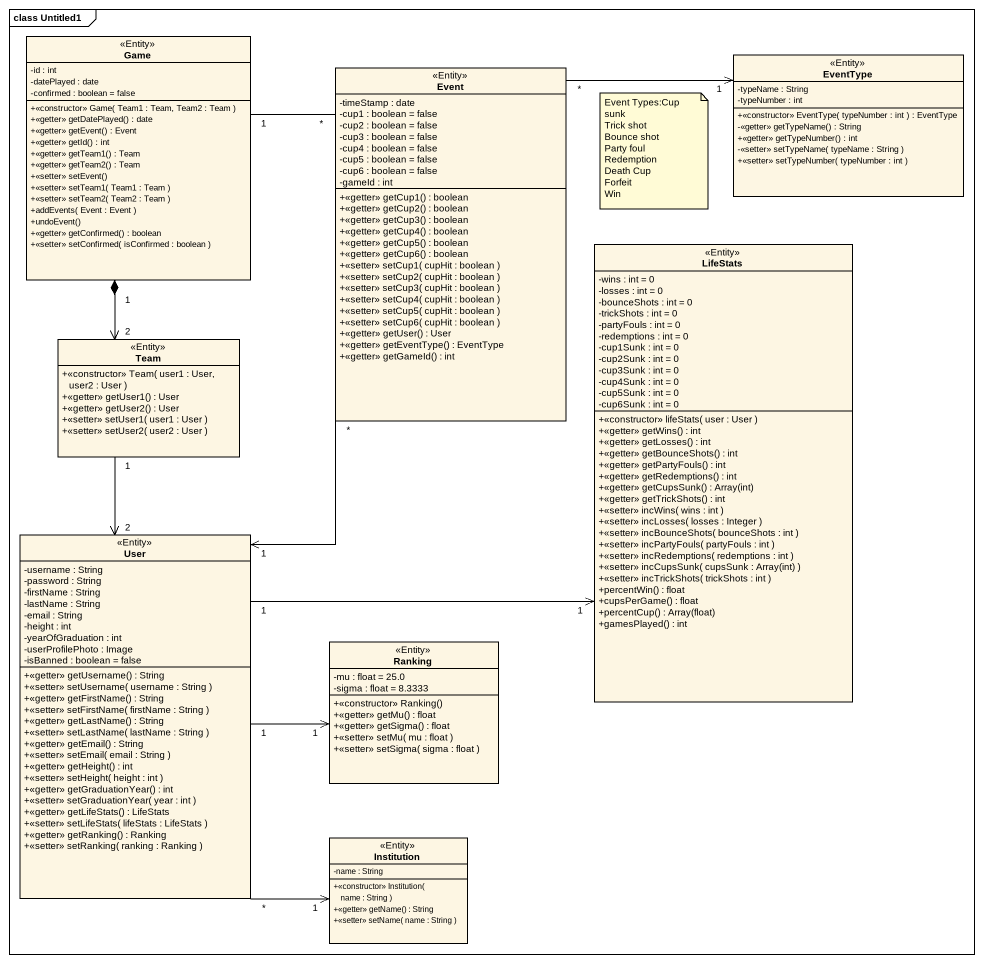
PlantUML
@startuml
mainframe class Untitled1
hide circle
hide empty members
skinparam classAttributeIconSize 0
class Game <<Entity>> {
  -id : int
  -datePlayed : date
  -confirmed : boolean = false
  +<<constructor>> Game( Team1 : Team, Team2 : Team )
  +<<getter>> getDatePlayed() : date
  +<<getter>> getEvent() : Event
  +<<getter>> getId() : int
  +<<getter>> getTeam1() : Team
  +<<getter>> getTeam2() : Team
  +<<setter>> setEvent()
  +<<setter>> setTeam1( Team1 : Team )
  +<<setter>> setTeam2( Team2 : Team )
  +addEvents( Event : Event )
  +undoEvent()
  +<<getter>> getConfirmed() : boolean
  +<<setter>> setConfirmed( isConfirmed : boolean )
}
class Event <<Entity>> {
  -timeStamp : date
  -cup1 : boolean = false
  -cup2 : boolean = false
  -cup3 : boolean = false
  -cup4 : boolean = false
  -cup5 : boolean = false
  -cup6 : boolean = false
  -gameId : int
  +<<getter>> getCup1() : boolean
  +<<getter>> getCup2() : boolean
  +<<getter>> getCup3() : boolean
  +<<getter>> getCup4() : boolean
  +<<getter>> getCup5() : boolean
  +<<getter>> getCup6() : boolean
  +<<setter>> setCup1( cupHit : boolean )
  +<<setter>> setCup2( cupHit : boolean )
  +<<setter>> setCup3( cupHit : boolean )
  +<<setter>> setCup4( cupHit : boolean )
  +<<setter>> setCup5( cupHit : boolean )
  +<<setter>> setCup6( cupHit : boolean )
  +<<getter>> getUser() : User
  +<<getter>> getEventType() : EventType
  +<<getter>> getGameId() : int
}
class EventType <<Entity>> {
  -typeName : String
  -typeNumber : int
  +<<constructor>> EventType( typeNumber : int ) : EventType
  -<<getter>> getTypeName() : String
  +<<getter>> getTypeNumber() : int
  -<<setter>> setTypeName( typeName : String )
  +<<setter>> setTypeNumber( typeNumber : int )
}
class LifeStats <<Entity>> {
  -wins : int = 0
  -losses : int = 0
  -bounceShots : int = 0
  -trickShots : int = 0
  -partyFouls : int = 0
  -redemptions : int = 0
  -cup1Sunk : int = 0
  -cup2Sunk : int = 0
  -cup3Sunk : int = 0
  -cup4Sunk : int = 0
  -cup5Sunk : int = 0
  -cup6Sunk : int = 0
  +<<constructor>> lifeStats( user : User )
  +<<getter>> getWins() : int
  +<<getter>> getLosses() : int
  +<<getter>> getBounceShots() : int
  +<<getter>> getPartyFouls() : int
  +<<getter>> getRedemptions() : int
  +<<getter>> getCupsSunk() : Array(int)
  +<<getter>> getTrickShots() : int
  +<<setter>> incWins( wins : int )
  +<<setter>> incLosses( losses : Integer )
  +<<setter>> incBounceShots( bounceShots : int )
  +<<setter>> incPartyFouls( partyFouls : int )
  +<<setter>> incRedemptions( redemptions : int )
  +<<setter>> incCupsSunk( cupsSunk : Array(int) )
  +<<setter>> incTrickShots( trickShots : int )
  +percentWin() : float
  +cupsPerGame() : float
  +percentCup() : Array(float)
  +gamesPlayed() : int
}
class Team <<Entity>> {
  +<<constructor>> Team( user1 : User, user2 : User )
  +<<getter>> getUser1() : User
  +<<getter>> getUser2() : User
  +<<setter>> setUser1( user1 : User )
  +<<setter>> setUser2( user2 : User )
}
class User <<Entity>> {
  -username : String
  -password : String
  -firstName : String
  -lastName : String
  -email : String
  -height : int
  -yearOfGraduation : int
  -userProfilePhoto : Image
  -isBanned : boolean = false
  +<<getter>> getUsername() : String
  +<<setter>> setUsername( username : String )
  +<<getter>> getFirstName() : String
  +<<setter>> setFirstName( firstName : String )
  +<<getter>> getLastName() : String
  +<<setter>> setLastName( lastName : String )
  +<<getter>> getEmail() : String
  +<<setter>> setEmail( email : String )
  +<<getter>> getHeight() : int
  +<<setter>> setHeight( height : int )
  +<<getter>> getGraduationYear() : int
  +<<setter>> setGraduationYear( year : int )
  +<<getter>> getLifeStats() : LifeStats
  +<<setter>> setLifeStats( lifeStats : LifeStats )
  +<<getter>> getRanking() : Ranking
  +<<setter>> setRanking( ranking : Ranking )
}
class Ranking <<Entity>> {
  -mu : float = 25.0
  -sigma : float = 8.3333
  +<<constructor>> Ranking()
  +<<getter>> getMu() : float
  +<<getter>> getSigma() : float
  +<<setter>> setMu( mu : float )
  +<<setter>> setSigma( sigma : float )
}
class Institution <<Entity>> {
  -name : String
  +<<constructor>> Institution( name : String )
  +<<getter>> getName() : String
  +<<setter>> setName( name : String )
}
Game "1" *--> "2" Team
Event "*" -left- "1" Game
Event "*" -right-> "1" EventType
Event "*" --> "1" User
Team "1" --> "2" User
User "1" -right-> "1" LifeStats
User "1" -right-> "1" Ranking
User "*" --> "1" Institution
note as N1
  Event Types:Cup sunk
  Trick shot
  Bounce shot
  Party foul
  Redemption
  Death Cup
  Forfeit
  Win
end note
@enduml
